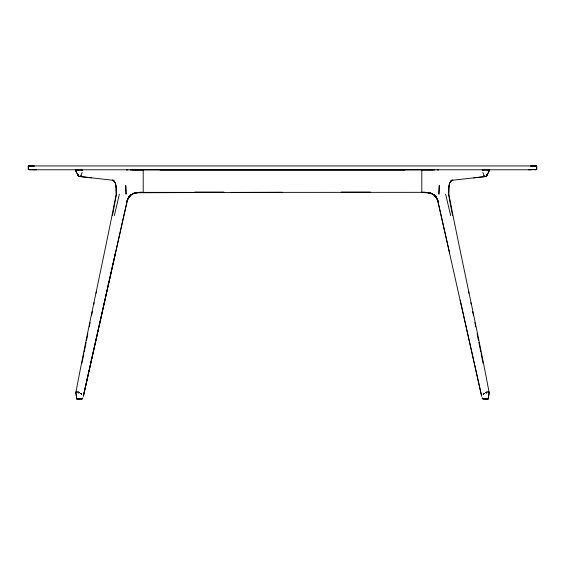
<?xml version="1.0" encoding="UTF-8"?>
<svg xmlns="http://www.w3.org/2000/svg" width="565" height="565" viewBox="0 0 565 565"><rect width="100%" height="100%" fill="white"/><g stroke="black" fill="none" stroke-linecap="round" stroke-linejoin="round"><path stroke-width="0.85" d="M75.929 392.449L75.908 392.336C88.281 326.266 103.31 260.719 116.079 194.741L116.221 187.651M116.305 192.792L116.164 186.055L116.432 192.947L116.341 190.271M28.25 169.486L28.335 166.068L34.345 165.933L536.425 165.933M536.658 169.698L536.665 166.068L530.655 165.933M75.611 170.157L78.57 169.924L75.329 170.03M448.78 187.651L448.568 192.947L448.836 186.055L448.921 194.741C461.69 260.719 476.719 326.266 489.092 392.336L489.071 392.449M448.497 188.435L449.839 182.778L451.682 180.39L451.04 180.708L452.438 180.207L451.513 180.355M485.13 398.961L488.146 398.961L489.135 392.845M483.379 399.003L482.256 398.071L482.701 398.742C483.237 399.278 489.742 399.363 487.418 398.466L488.146 398.968L489.128 392.929M112.47 215.597L116.468 194.162M81.932 363.239L83.846 353.732M84.199 352.002L86.113 342.496M86.466 340.766L87.858 333.851M89.256 326.93L90.125 322.608M91.523 315.694L92.392 311.372M93.79 304.457L94.136 302.727M96.057 293.214L96.403 291.484M82.532 398.509C83.401 397.605 80.216 400.041 82.299 398.742L82.744 398.071L82.151 398.798M126.941 201.38L128.658 197.136L130.918 194.621L128.693 197.086L127.097 201.281L83.507 395.458M83.338 396.312L115.38 253.177M83.422 395.903L127.104 201.324M114.342 215.625L119.342 194.212M127.549 199.466L127.026 201.225L127.556 199.53M448.815 186.281L449.337 184.112M81.212 175.496L80.661 176.252L82.144 172.452M76.988 173.271L75.357 169.987M449.832 182.785L451.689 180.383L451.047 180.708L452.53 180.171L451.527 180.355L485.957 176.506L486.635 176.026L487.496 173.759L486.119 176.442L473.738 177.869M486.825 391.891L486.861 392.506L485.935 392.845L486.974 392.852L485.709 392.456L486.649 392.809L486.338 392.541L486.825 391.891L488.789 391.82M81.699 399.045L76.854 398.968L75.872 392.929M28.342 169.712L28.335 166.068M485.356 176.584L486.578 176.068L487.362 174.338L486.776 175.821L484.968 176.555M486.578 176.068L489.671 170.03M127.323 200.271C128.559 195.977 132.57 193.181 136.885 192.63M488.012 173.271L489.643 169.987M130.861 194.953L128.453 197.771L130.755 194.784L129.187 196.549M128.453 197.842C130.141 194.777 133.524 193.223 136.829 192.637M77.151 398.848L77.398 398.516C76.091 399.187 78.373 398.947 79.87 398.961M486.119 176.442L486.804 175.553M129.526 196.323L128.629 197.482L130.67 195.186L128.552 197.602M128.693 197.086L129.505 196.203M78.825 399.067L78.019 399.045L81.699 398.841M487.87 398.798L487.609 398.495L487.849 398.848M130.098 170.001L143.199 170.001M28.575 165.933L34.303 165.99M136.031 192.566L132.443 193.795L136.165 192.51M134.251 193.251L139.901 192.39L224.312 192.382M81.318 170.199L82.66 170.1L78.486 170.157M483.682 170.199L482.341 170.1L489.714 170.185M483.788 175.496L484.339 176.252L482.856 172.452M31.103 165.99L28.25 166.258M528.501 169.783L535.966 169.486M136.045 192.757L282.5 192.284M530.881 166.258L533.784 165.99M78.175 391.891L78.14 392.506L78.662 392.541L78.351 392.809L79.065 392.845L79.086 392.322L78.027 392.852L79.199 392.534L78.175 391.891L76.211 391.82M487.772 398.982L488.146 398.961M29.288 169.811L36.499 169.783M126.461 169.987L127.951 169.959M486.175 399.067L486.981 399.045L483.301 398.841M532.216 169.783L32.784 169.783M421.801 192.234L425.099 192.192M404.78 169.62L160.22 169.62M536.75 166.258L533.897 165.99M132.231 169.811L432.769 169.811M159.952 169.945L405.048 169.945M194.671 192.086L223.797 192.086M341.204 192.086L370.329 192.086M230.485 192.382L421.801 192.34L430.749 193.251M139.901 192.192L143.199 192.404L143.199 169.818M488.16 170.136L489.389 170.157M437.049 169.959L438.539 169.987M533.897 169.754L535.712 169.811M75.865 392.845L76.854 398.961L77.228 398.982M91.262 177.869L78.881 176.442L77.638 174.338L78.365 176.026L80.032 176.555M31.216 165.99L34.119 166.258M428.171 192.637L432.578 194.028L436.371 197.482C433.284 192.714 426.985 192.156 421.801 192.404L421.801 169.867L434.902 170.001M78.853 176.358L113.487 180.355L112.562 180.207L113.961 180.708L113.311 180.383L115.168 182.785M435.813 196.549L434.245 194.784L436.547 197.771L438.059 201.38M29.034 169.486L31.103 169.754M428.115 192.63L429.005 192.764M113.473 180.355L112.47 180.171L113.953 180.708L113.318 180.39L115.161 182.778L116.51 188.442L115.663 184.112M76.854 398.961L77.582 398.48L77.13 398.798M79.644 176.584L78.175 175.722L77.68 174.394L78.422 176.068L75.286 170.185M428.835 192.51L432.585 193.795L428.969 192.566M482.468 398.509L482.22 398.057L482.842 398.791M79.044 176.506L78.224 175.821L77.504 173.759L78.365 176.026M434.139 194.953L436.307 197.086L437.451 199.466L449.62 253.177M436.448 197.602L434.33 195.186L436.448 197.602L437.974 201.225L437.451 199.466M436.307 197.086L434.082 194.621L436.342 197.136L437.677 200.271M78.196 175.553L78.881 176.442M435.474 196.323L436.547 197.842M435.495 196.203L436.526 197.764M437.367 199.516L437.691 200.391L437.444 199.53M445.658 194.212L450.658 215.625M437.939 201.359L481.663 396.312M460.185 300.022L481.493 395.458M468.597 291.484L468.943 293.214M470.864 302.727L471.21 304.457M472.608 311.372L473.477 315.694M474.875 322.608L475.744 326.93M477.143 333.851L478.534 340.766M478.887 342.496L480.801 352.002M481.154 353.732L483.068 363.239M448.532 194.162L452.53 215.597M536.665 166.068L536.75 169.486M439.266 185.631L438.92 194.099L439.266 185.631M489.05 392.159L488.965 392.64L489.05 392.159M75.95 392.159L76.035 392.64L75.95 392.159M127.662 199.424L127.358 200.342L127.662 199.424M82.292 398.593L82.66 398.29L82.292 398.593M484.346 393.36L483.343 394.222L484.346 393.36M81.657 394.222L80.654 393.36L81.657 394.222M482.708 398.593L482.341 398.29L482.708 398.593M126.08 194.099L125.734 185.631L126.08 194.099"/></g></svg>
